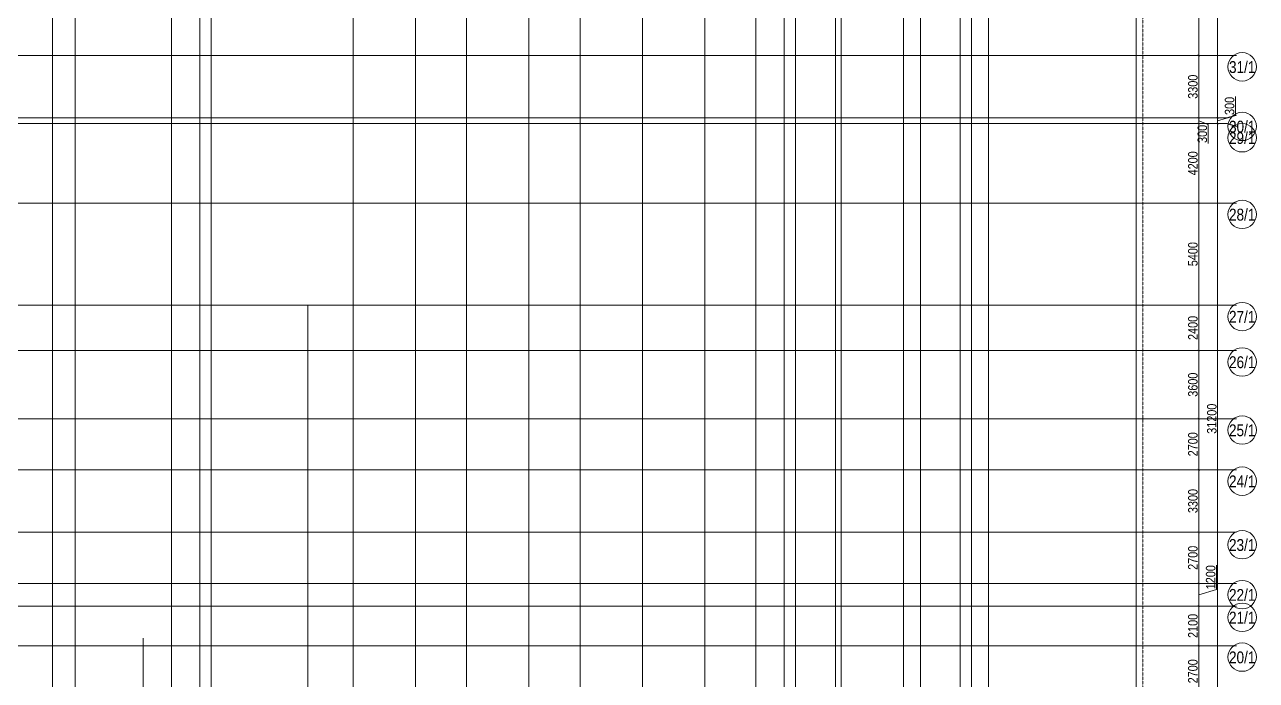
# Model space of a CAD drawing. Header units: millimetres. Extents: x 538266 to 1167394, y 114608 to 637157.
# Drawn here: x 885070 to 950198, y 193485 to 228143 of the extents above; entities that cross this region are included whole.
import ezdxf
from ezdxf.enums import TextEntityAlignment as Align

# ---------------------------------------------------------------- set-up
doc = ezdxf.new("R2010")
doc.units = ezdxf.units.MM
doc.linetypes.add('CENTER2', pattern=[28.575, 19.05, -3.175, 3.175, -3.175])
doc.linetypes.add('DASHED', pattern=[19.05, 12.7, -6.35])
doc.layers.get('Defpoints').update_dxf_attribs({"color": 140})
doc.layers.add('АР_Делит', color=120, linetype='Continuous', lineweight=0, plot=False)
doc.layers.add('РД_Оси_100', color=7, linetype='Continuous', lineweight=0, true_color=0x525252)
doc.layers.add('РД_Оси_размер', color=8, linetype='Continuous', lineweight=0)
doc.styles.add('style1', font='ARIALN.TTF')
doc.styles.add('ккк', font='isocpeur.ttf', dxfattribs={"width": 0.85, "oblique": 15})
doc.dimstyles.new('Dim100_ареал', dxfattribs={"dimscale": 100, "dimtxt": 2.5, "dimasz": 1, "dimexe": 1, "dimexo": 1, "dimgap": 0.5, "dimtad": 1, "dimzin": 12, "dimdsep": 46, "dimtxsty": 'style1', "dimblk": 'ARCHTICK', "dimcen": 1, "dimdle": 1, "dimclrd": 256, "dimclre": 256, "dimaunit": 1, "dimadec": 0, "dimazin": 3, "dimtfac": 1, "dimtmove": 1, "dimatfit": 3, "dimldrblk": 'OPEN30', "dimfxl": 4, "dimfxlon": 1, "dimtolj": 1, "dimtzin": 0, "dimlwd": 9, "dimlwe": 9, "dimarcsym": 0})

# ---------------------------------------------------------------- blocks, each defined once
blk = doc.blocks.new('A-iden')
at = {"linetype": 'Continuous', "lineweight": 5}
blk.add_circle((0, -4), 3, dxfattribs=at)
at = {"color": 0, "linetype": 'Continuous', "lineweight": 20, "style": 'ккк', "width": 0.85}
blk.add_attdef('ID', text='', height=8, dxfattribs=at).set_placement((0.31, -3.85), align=Align.MIDDLE_CENTER)
blk = doc.blocks.new('_ArchTick')
at = {"color": 0, "linetype": 'ByBlock', "const_width": 0.15}
blk.add_lwpolyline([(-0.5, -0.5), (0.5, 0.5)], dxfattribs=at)
blk = doc.blocks.new('*D987')
at = {"layer": 'Defpoints', "color": 0, "transparency": 16777216}
for p in [(116910, 72900), (117910, 72900), (116910, 70200)]:
    blk.add_point(p, dxfattribs=at)
at = {"layer": 'РД_Оси_размер', "lineweight": 9, "transparency": 16777216}
for p, q in [((117910, 70100), (117910, 73000)), ((117510, 72900), (118010, 72900)), ((117510, 70200), (118010, 70200))]:
    blk.add_line(p, q, dxfattribs=at)
at = {"layer": 'РД_Оси_размер', "lineweight": 9, "transparency": 16777216, "xscale": 100, "yscale": 100, "zscale": 100}
for p, rotation in [((117910, 72900), 90), ((117910, 70200), 270)]:
    blk.add_blockref('_ArchTick', p, dxfattribs=dict(at, rotation=rotation))
at = {"layer": 'РД_Оси_размер', "color": 0, "transparency": 16777216, "insert": (117605, 71550), "char_height": 500, "attachment_point": 5, "rotation": 90, "style": 'style1'}
blk.add_mtext('\\A1;2700', dxfattribs=at)
blk = doc.blocks.new('_Open30')
at = {"color": 0, "linetype": 'ByBlock', "lineweight": -2}
for p, q in [((-1, 0.27), (0, 0)), ((0, 0), (-1, -0.27)), ((0, 0), (-1, 0))]:
    blk.add_line(p, q, dxfattribs=at)
blk = doc.blocks.new('*D988')
at = {"layer": 'Defpoints', "color": 0, "transparency": 16777216}
for p in [(116910, 75000), (117910, 75000), (116910, 72900)]:
    blk.add_point(p, dxfattribs=at)
at = {"layer": 'РД_Оси_размер', "lineweight": 9, "transparency": 16777216}
for p, q in [((117510, 75000), (118010, 75000)), ((117910, 72800), (117910, 75100)), ((117510, 72900), (118010, 72900))]:
    blk.add_line(p, q, dxfattribs=at)
at = {"layer": 'РД_Оси_размер', "lineweight": 9, "transparency": 16777216, "xscale": 100, "yscale": 100, "zscale": 100}
for p, rotation in [((117910, 75000), 90), ((117910, 72900), 270)]:
    blk.add_blockref('_ArchTick', p, dxfattribs=dict(at, rotation=rotation))
at = {"layer": 'РД_Оси_размер', "color": 0, "transparency": 16777216, "insert": (117605, 73950), "char_height": 500, "attachment_point": 5, "rotation": 90, "style": 'style1'}
blk.add_mtext('\\A1;2100', dxfattribs=at)
blk = doc.blocks.new('*D989')
at = {"layer": 'Defpoints', "color": 0, "transparency": 16777216}
for p in [(116910, 76200), (117910, 76200), (116910, 75000)]:
    blk.add_point(p, dxfattribs=at)
at = {"layer": 'РД_Оси_размер', "lineweight": 9, "transparency": 16777216}
for p, q in [((118851, 75882), (118851, 77167)), ((117510, 76200), (118010, 76200)), ((117910, 74900), (117910, 76300)), ((117910, 75600), (118851, 75882)), ((117510, 75000), (118010, 75000))]:
    blk.add_line(p, q, dxfattribs=at)
at = {"layer": 'РД_Оси_размер', "lineweight": 9, "transparency": 16777216, "xscale": 100, "yscale": 100, "zscale": 100}
for p, rotation in [((117910, 76200), 90), ((117910, 75000), 270)]:
    blk.add_blockref('_ArchTick', p, dxfattribs=dict(at, rotation=rotation))
at = {"layer": 'РД_Оси_размер', "color": 0, "transparency": 16777216, "insert": (118546, 76525), "char_height": 500, "attachment_point": 5, "rotation": 90, "style": 'style1'}
blk.add_mtext('\\A1;1200', dxfattribs=at)
blk = doc.blocks.new('*D990')
at = {"layer": 'Defpoints', "color": 0, "transparency": 16777216}
for p in [(116910, 78900), (117910, 78900), (116910, 76200)]:
    blk.add_point(p, dxfattribs=at)
at = {"layer": 'РД_Оси_размер', "lineweight": 9, "transparency": 16777216}
for p, q in [((117510, 78900), (118010, 78900)), ((117910, 76100), (117910, 79000)), ((117510, 76200), (118010, 76200))]:
    blk.add_line(p, q, dxfattribs=at)
at = {"layer": 'РД_Оси_размер', "lineweight": 9, "transparency": 16777216, "xscale": 100, "yscale": 100, "zscale": 100}
for p, rotation in [((117910, 78900), 90), ((117910, 76200), 270)]:
    blk.add_blockref('_ArchTick', p, dxfattribs=dict(at, rotation=rotation))
at = {"layer": 'РД_Оси_размер', "color": 0, "transparency": 16777216, "insert": (117605, 77550), "char_height": 500, "attachment_point": 5, "rotation": 90, "style": 'style1'}
blk.add_mtext('\\A1;2700', dxfattribs=at)
blk = doc.blocks.new('*D991')
at = {"layer": 'Defpoints', "color": 0, "transparency": 16777216}
for p in [(116910, 82200), (117910, 82200), (116910, 78900)]:
    blk.add_point(p, dxfattribs=at)
at = {"layer": 'РД_Оси_размер', "lineweight": 9, "transparency": 16777216}
for p, q in [((117510, 82200), (118010, 82200)), ((117910, 78800), (117910, 82300)), ((117510, 78900), (118010, 78900))]:
    blk.add_line(p, q, dxfattribs=at)
at = {"layer": 'РД_Оси_размер', "lineweight": 9, "transparency": 16777216, "xscale": 100, "yscale": 100, "zscale": 100}
for p, rotation in [((117910, 82200), 90), ((117910, 78900), 270)]:
    blk.add_blockref('_ArchTick', p, dxfattribs=dict(at, rotation=rotation))
at = {"layer": 'РД_Оси_размер', "color": 0, "transparency": 16777216, "insert": (117605, 80550), "char_height": 500, "attachment_point": 5, "rotation": 90, "style": 'style1'}
blk.add_mtext('\\A1;3300', dxfattribs=at)
blk = doc.blocks.new('*D992')
at = {"layer": 'Defpoints', "color": 0, "transparency": 16777216}
for p in [(116910, 84900), (117910, 84900), (116910, 82200)]:
    blk.add_point(p, dxfattribs=at)
at = {"layer": 'РД_Оси_размер', "lineweight": 9, "transparency": 16777216}
for p, q in [((117510, 84900), (118010, 84900)), ((117910, 82100), (117910, 85000)), ((117510, 82200), (118010, 82200))]:
    blk.add_line(p, q, dxfattribs=at)
at = {"layer": 'РД_Оси_размер', "lineweight": 9, "transparency": 16777216, "xscale": 100, "yscale": 100, "zscale": 100}
for p, rotation in [((117910, 84900), 90), ((117910, 82200), 270)]:
    blk.add_blockref('_ArchTick', p, dxfattribs=dict(at, rotation=rotation))
at = {"layer": 'РД_Оси_размер', "color": 0, "transparency": 16777216, "insert": (117605, 83550), "char_height": 500, "attachment_point": 5, "rotation": 90, "style": 'style1'}
blk.add_mtext('\\A1;2700', dxfattribs=at)
blk = doc.blocks.new('*D993')
at = {"layer": 'Defpoints', "color": 0, "transparency": 16777216}
for p in [(116910, 88500), (117910, 88500), (116910, 84900)]:
    blk.add_point(p, dxfattribs=at)
at = {"layer": 'РД_Оси_размер', "lineweight": 9, "transparency": 16777216}
for p, q in [((117910, 84800), (117910, 88600)), ((117510, 88500), (118010, 88500)), ((117510, 84900), (118010, 84900))]:
    blk.add_line(p, q, dxfattribs=at)
at = {"layer": 'РД_Оси_размер', "lineweight": 9, "transparency": 16777216, "xscale": 100, "yscale": 100, "zscale": 100}
for p, rotation in [((117910, 88500), 90), ((117910, 84900), 270)]:
    blk.add_blockref('_ArchTick', p, dxfattribs=dict(at, rotation=rotation))
at = {"layer": 'РД_Оси_размер', "color": 0, "transparency": 16777216, "insert": (117605, 86700), "char_height": 500, "attachment_point": 5, "rotation": 90, "style": 'style1'}
blk.add_mtext('\\A1;3600', dxfattribs=at)
blk = doc.blocks.new('*D994')
at = {"layer": 'Defpoints', "color": 0, "transparency": 16777216}
for p in [(116910, 90900), (117910, 90900), (116910, 88500)]:
    blk.add_point(p, dxfattribs=at)
at = {"layer": 'РД_Оси_размер', "lineweight": 9, "transparency": 16777216}
for p, q in [((117510, 90900), (118010, 90900)), ((117910, 88400), (117910, 91000)), ((117510, 88500), (118010, 88500))]:
    blk.add_line(p, q, dxfattribs=at)
at = {"layer": 'РД_Оси_размер', "lineweight": 9, "transparency": 16777216, "xscale": 100, "yscale": 100, "zscale": 100}
for p, rotation in [((117910, 90900), 90), ((117910, 88500), 270)]:
    blk.add_blockref('_ArchTick', p, dxfattribs=dict(at, rotation=rotation))
at = {"layer": 'РД_Оси_размер', "color": 0, "transparency": 16777216, "insert": (117605, 89700), "char_height": 500, "attachment_point": 5, "rotation": 90, "style": 'style1'}
blk.add_mtext('\\A1;2400', dxfattribs=at)
blk = doc.blocks.new('*D995')
at = {"layer": 'Defpoints', "color": 0, "transparency": 16777216}
for p in [(116910, 96300), (117910, 96300), (116910, 90900)]:
    blk.add_point(p, dxfattribs=at)
at = {"layer": 'РД_Оси_размер', "lineweight": 9, "transparency": 16777216}
for p, q in [((117910, 90800), (117910, 96400)), ((117510, 96300), (118010, 96300)), ((117510, 90900), (118010, 90900))]:
    blk.add_line(p, q, dxfattribs=at)
at = {"layer": 'РД_Оси_размер', "lineweight": 9, "transparency": 16777216, "xscale": 100, "yscale": 100, "zscale": 100}
for p, rotation in [((117910, 96300), 90), ((117910, 90900), 270)]:
    blk.add_blockref('_ArchTick', p, dxfattribs=dict(at, rotation=rotation))
at = {"layer": 'РД_Оси_размер', "color": 0, "transparency": 16777216, "insert": (117605, 93600), "char_height": 500, "attachment_point": 5, "rotation": 90, "style": 'style1'}
blk.add_mtext('\\A1;5400', dxfattribs=at)
blk = doc.blocks.new('*D996')
at = {"layer": 'Defpoints', "color": 0, "transparency": 16777216}
for p in [(116910, 100500), (117910, 100500), (116910, 96300)]:
    blk.add_point(p, dxfattribs=at)
at = {"layer": 'РД_Оси_размер', "lineweight": 9, "transparency": 16777216}
for p, q in [((117510, 100500), (118010, 100500)), ((117910, 96200), (117910, 100600)), ((117510, 96300), (118010, 96300))]:
    blk.add_line(p, q, dxfattribs=at)
at = {"layer": 'РД_Оси_размер', "lineweight": 9, "transparency": 16777216, "xscale": 100, "yscale": 100, "zscale": 100}
for p, rotation in [((117910, 100500), 90), ((117910, 96300), 270)]:
    blk.add_blockref('_ArchTick', p, dxfattribs=dict(at, rotation=rotation))
at = {"layer": 'РД_Оси_размер', "color": 0, "transparency": 16777216, "insert": (117605, 98400), "char_height": 500, "attachment_point": 5, "rotation": 90, "style": 'style1'}
blk.add_mtext('\\A1;4200', dxfattribs=at)
blk = doc.blocks.new('*D997')
at = {"layer": 'Defpoints', "color": 0, "transparency": 16777216}
for p in [(116910, 100800), (116910, 100500), (117910, 100800)]:
    blk.add_point(p, dxfattribs=at)
at = {"layer": 'РД_Оси_размер', "lineweight": 9, "transparency": 16777216}
for p, q in [((117510, 100800), (118010, 100800)), ((117510, 100500), (118010, 100500)), ((117910, 100400), (117910, 100900)), ((117910, 100650), (118410, 100458)), ((118410, 100458), (118410, 99453))]:
    blk.add_line(p, q, dxfattribs=at)
at = {"layer": 'РД_Оси_размер', "lineweight": 9, "transparency": 16777216, "xscale": 100, "yscale": 100, "zscale": 100}
for p, rotation in [((117910, 100800), 90), ((117910, 100500), 270)]:
    blk.add_blockref('_ArchTick', p, dxfattribs=dict(at, rotation=rotation))
at = {"layer": 'РД_Оси_размер', "color": 0, "transparency": 16777216, "insert": (118105, 99955), "char_height": 500, "attachment_point": 5, "rotation": 90, "style": 'style1'}
blk.add_mtext('\\A1;300', dxfattribs=at)
blk = doc.blocks.new('*D998')
at = {"layer": 'Defpoints', "color": 0, "transparency": 16777216}
for p in [(116910, 104100), (117910, 104100), (116910, 100800)]:
    blk.add_point(p, dxfattribs=at)
at = {"layer": 'РД_Оси_размер', "lineweight": 9, "transparency": 16777216}
for p, q in [((117510, 104100), (118010, 104100)), ((117910, 100700), (117910, 104200)), ((117510, 100800), (118010, 100800))]:
    blk.add_line(p, q, dxfattribs=at)
at = {"layer": 'РД_Оси_размер', "lineweight": 9, "transparency": 16777216, "xscale": 100, "yscale": 100, "zscale": 100}
for p, rotation in [((117910, 104100), 90), ((117910, 100800), 270)]:
    blk.add_blockref('_ArchTick', p, dxfattribs=dict(at, rotation=rotation))
at = {"layer": 'РД_Оси_размер', "color": 0, "transparency": 16777216, "insert": (117605, 102450), "char_height": 500, "attachment_point": 5, "rotation": 90, "style": 'style1'}
blk.add_mtext('\\A1;3300', dxfattribs=at)
blk = doc.blocks.new('*D999')
at = {"layer": 'Defpoints', "color": 0, "transparency": 16777216}
for p in [(116910, 110100), (117910, 110100), (116910, 104100)]:
    blk.add_point(p, dxfattribs=at)
at = {"layer": 'РД_Оси_размер', "lineweight": 9, "transparency": 16777216}
for p, q in [((117510, 110100), (118010, 110100)), ((117910, 104000), (117910, 110200)), ((117510, 104100), (118010, 104100))]:
    blk.add_line(p, q, dxfattribs=at)
at = {"layer": 'РД_Оси_размер', "lineweight": 9, "transparency": 16777216, "xscale": 100, "yscale": 100, "zscale": 100}
for p, rotation in [((117910, 110100), 90), ((117910, 104100), 270)]:
    blk.add_blockref('_ArchTick', p, dxfattribs=dict(at, rotation=rotation))
at = {"layer": 'РД_Оси_размер', "color": 0, "transparency": 16777216, "insert": (117605, 107100), "char_height": 500, "attachment_point": 5, "rotation": 90, "style": 'style1'}
blk.add_mtext('\\A1;6000', dxfattribs=at)
blk = doc.blocks.new('*D856')
at = {"layer": 'Defpoints', "color": 0, "transparency": 16777216}
for p in [(114955, 100500), (118910, 100500), (116910, 69300)]:
    blk.add_point(p, dxfattribs=at)
at = {"layer": 'РД_Оси_размер', "lineweight": 9, "transparency": 16777216}
for p, q in [((118510, 100500), (119010, 100500)), ((118910, 69200), (118910, 100600)), ((118510, 69300), (119010, 69300))]:
    blk.add_line(p, q, dxfattribs=at)
at = {"layer": 'РД_Оси_размер', "lineweight": 9, "transparency": 16777216, "xscale": 100, "yscale": 100, "zscale": 100}
for p, rotation in [((118910, 100500), 90), ((118910, 69300), 270)]:
    blk.add_blockref('_ArchTick', p, dxfattribs=dict(at, rotation=rotation))
at = {"layer": 'РД_Оси_размер', "color": 0, "transparency": 16777216, "insert": (118605, 84900), "char_height": 500, "attachment_point": 5, "rotation": 90, "style": 'style1'}
blk.add_mtext('\\A1;31200', dxfattribs=at)
blk = doc.blocks.new('*D857')
at = {"layer": 'Defpoints', "color": 0, "transparency": 16777216}
for p in [(114955, 100500), (116910, 100800), (118910, 100800)]:
    blk.add_point(p, dxfattribs=at)
at = {"layer": 'РД_Оси_размер', "lineweight": 9, "transparency": 16777216}
for p, q in [((119851, 100932), (119851, 101937)), ((118510, 100800), (119010, 100800)), ((118510, 100500), (119010, 100500)), ((118910, 100650), (119851, 100932)), ((118910, 100400), (118910, 100900))]:
    blk.add_line(p, q, dxfattribs=at)
at = {"layer": 'РД_Оси_размер', "lineweight": 9, "transparency": 16777216, "xscale": 100, "yscale": 100, "zscale": 100}
for p, rotation in [((118910, 100800), 90), ((118910, 100500), 270)]:
    blk.add_blockref('_ArchTick', p, dxfattribs=dict(at, rotation=rotation))
at = {"layer": 'РД_Оси_размер', "color": 0, "transparency": 16777216, "insert": (119546, 101435), "char_height": 500, "attachment_point": 5, "rotation": 90, "style": 'style1'}
blk.add_mtext('\\A1;300', dxfattribs=at)
blk = doc.blocks.new('*D1006')
at = {"layer": 'Defpoints', "color": 0, "transparency": 16777216}
for p in [(116910, 134700), (118910, 134700), (116910, 100800)]:
    blk.add_point(p, dxfattribs=at)
at = {"layer": 'РД_Оси_размер', "lineweight": 9, "transparency": 16777216}
for p, q in [((118510, 134700), (119010, 134700)), ((118910, 100700), (118910, 134800)), ((118510, 100800), (119010, 100800))]:
    blk.add_line(p, q, dxfattribs=at)
at = {"layer": 'РД_Оси_размер', "lineweight": 9, "transparency": 16777216, "xscale": 100, "yscale": 100, "zscale": 100}
for p, rotation in [((118910, 134700), 90), ((118910, 100800), 270)]:
    blk.add_blockref('_ArchTick', p, dxfattribs=dict(at, rotation=rotation))
at = {"layer": 'РД_Оси_размер', "color": 0, "transparency": 16777216, "insert": (118605, 117750), "char_height": 500, "attachment_point": 5, "rotation": 90, "style": 'style1'}
blk.add_mtext('\\A1;33900', dxfattribs=at)
blk = doc.blocks.new('СОШ_2200_АР_ОСИ_М100_28.05.24')
at = {"layer": 'АР_Делит', "color": 251, "linetype": 'DASHED', "true_color": 0x636466}
blk.add_lwpolyline([(-355, 13145), (-355, 100855), (37145, 100855), (37145, 129155), (72745, 129155), (72745, 135155), (114955, 135155), (114955, -355)], dxfattribs=at)
at = {"layer": 'РД_Оси_100', "color": 251, "linetype": 'CENTER2', "true_color": 0x636466}
for p, q in [((63600, -6155), (63600, 139938.679)), ((65100, -6155), (65100, 139938.679)), ((73200, -6155), (73200, 139938.679)), ((79200, -6155), (79200, 139938.679)), ((85200, -6155), (85200, 139938.679)), ((88500, -6155), (88500, 139938.679)), ((91800, -6155), (91800, 139938.679)), ((94500, -6155), (94500, 139938.679)), ((96000, -6155), (96000, 139938.679)), ((102300, -6155), (102300, 139938.679)), ((114600, -6155), (114600, 139938.679)), ((-5954.958, 104100), (119910, 104100)), ((-5954.958, 96300), (119910, 96300)), ((-5954.958, 90900), (119910, 90900)), ((70800, -6155), (70800, 90900)), ((-5954.958, 88500), (119910, 88500)), ((-5954.958, 84900), (119910, 84900)), ((119910, 82200), (-5954.958, 82200)), ((-5954.958, 78900), (119910, 78900)), ((119910, 76200), (-5954.958, 76200)), ((-5954.958, 75000), (119910, 75000)), ((62100, -6155), (62100, 73302.739)), ((-5954.958, 72900), (95715.503, 72900)), ((89599.446, 72900), (119910, 72900))]:
    blk.add_line(p, q, dxfattribs=at)
for points in [[(57300, 139938.679), (57300, -6155)], [(58500, 139938.679), (58500, -6155)], [(65700, -6155), (65700, 139938.679)], [(76500, 139938.679), (76500, -6155)], [(82500, 139938.679), (82500, -6155)], [(96600, -6155), (96600, 139938.679)], [(98700, -6194.98), (98700, 139538.679), (98550, 139938.679)], [(99000, -6195.83), (99000, 139538.679), (99150, 139938.679)], [(103200, -6155), (103200, 139938.679)], [(105300, -6155), (105300, 139938.679)], [(105900, 139938.679), (105900, -6155)], [(106800, -6155), (106800, 139938.679)], [(119910, 100950), (119410, 100800), (-5454.958, 100800), (-5954.958, 100950)], [(119910, 100350), (119410, 100500), (-5454.958, 100500), (-5954.958, 100350)]]:
    blk.add_lwpolyline(points, dxfattribs=at)
at = {"layer": 'РД_Оси_100', "color": 251, "true_color": 0x636466}
ref = blk.add_blockref('A-iden', (120210, 104500), dxfattribs=dict(at, xscale=250, yscale=250, zscale=250))
ref.add_attrib('ID', '31/1', dxfattribs={"layer": '0', "linetype": 'Continuous', "height": 625, "style": 'style1'}).set_placement((120210, 103500), align=Align.MIDDLE)
ref = blk.add_blockref('A-iden', (120210, 101350), dxfattribs=dict(at, xscale=250, yscale=250, zscale=250))
ref.add_attrib('ID', '30/1', dxfattribs={"layer": '0', "linetype": 'Continuous', "height": 625, "style": 'style1'}).set_placement((120210, 100350), align=Align.MIDDLE)
ref = blk.add_blockref('A-iden', (120210, 100750), dxfattribs=dict(at, xscale=250, yscale=250, zscale=250))
ref.add_attrib('ID', '29/1', dxfattribs={"layer": '0', "linetype": 'Continuous', "height": 625, "style": 'style1'}).set_placement((120210, 99750), align=Align.MIDDLE)
ref = blk.add_blockref('A-iden', (120210, 96700), dxfattribs=dict(at, xscale=250, yscale=250, zscale=250))
ref.add_attrib('ID', '28/1', dxfattribs={"layer": '0', "linetype": 'Continuous', "height": 625, "style": 'style1'}).set_placement((120210, 95700), align=Align.MIDDLE)
ref = blk.add_blockref('A-iden', (120210, 91300), dxfattribs=dict(at, xscale=250, yscale=250, zscale=250))
ref.add_attrib('ID', '27/1', dxfattribs={"layer": '0', "linetype": 'Continuous', "height": 625, "style": 'style1'}).set_placement((120210, 90300), align=Align.MIDDLE)
ref = blk.add_blockref('A-iden', (120210, 88900), dxfattribs=dict(at, xscale=250, yscale=250, zscale=250))
ref.add_attrib('ID', '26/1', dxfattribs={"layer": '0', "linetype": 'Continuous', "height": 625, "style": 'style1'}).set_placement((120210, 87900), align=Align.MIDDLE)
ref = blk.add_blockref('A-iden', (120210, 85300), dxfattribs=dict(at, xscale=250, yscale=250, zscale=250))
ref.add_attrib('ID', '25/1', dxfattribs={"layer": '0', "linetype": 'Continuous', "height": 625, "style": 'style1'}).set_placement((120210, 84300), align=Align.MIDDLE)
ref = blk.add_blockref('A-iden', (120210, 82600), dxfattribs=dict(at, xscale=250, yscale=250, zscale=250))
ref.add_attrib('ID', '24/1', dxfattribs={"layer": '0', "linetype": 'Continuous', "height": 625, "style": 'style1'}).set_placement((120210, 81600), align=Align.MIDDLE)
ref = blk.add_blockref('A-iden', (120210, 79239.148), dxfattribs=dict(at, xscale=250, yscale=250, zscale=250))
ref.add_attrib('ID', '23/1', dxfattribs={"layer": '0', "linetype": 'Continuous', "height": 625, "style": 'style1'}).set_placement((120210, 78239.148), align=Align.MIDDLE)
ref = blk.add_blockref('A-iden', (120210, 76600), dxfattribs=dict(at, xscale=250, yscale=250, zscale=250))
ref.add_attrib('ID', '22/1', dxfattribs={"layer": '0', "linetype": 'Continuous', "height": 625, "style": 'style1'}).set_placement((120210, 75600), align=Align.MIDDLE)
ref = blk.add_blockref('A-iden', (120210, 75400), dxfattribs=dict(at, xscale=250, yscale=250, zscale=250))
ref.add_attrib('ID', '21/1', dxfattribs={"layer": '0', "linetype": 'Continuous', "height": 625, "style": 'style1'}).set_placement((120210, 74400), align=Align.MIDDLE)
ref = blk.add_blockref('A-iden', (120210, 73300), dxfattribs=dict(at, xscale=250, yscale=250, zscale=250))
ref.add_attrib('ID', '20/1', dxfattribs={"layer": '0', "linetype": 'Continuous', "height": 625, "style": 'style1'}).set_placement((120210, 72300), align=Align.MIDDLE)
at = {"layer": 'РД_Оси_размер', "color": 251, "true_color": 0x636466}
for base, p1, p2, picture, middle in [((118910, 134700), (116910, 100800), (116910, 134700), '*D1006', (118604.714, 117750)), ((117910, 110100), (116910, 104100), (116910, 110100), '*D999', (117604.714, 107100)), ((117910, 104100), (116910, 100800), (116910, 104100), '*D998', (117604.714, 102450)), ((118910, 100800), (114955, 100500), (116910, 100800), '*D857', (119545.573, 100982.258)), ((118910, 100500), (116910, 69300), (114955, 100500), '*D856', (118604.714, 84900)), ((117910, 100500), (116910, 96300), (116910, 100500), '*D996', (117604.714, 98400)), ((117910, 96300), (116910, 90900), (116910, 96300), '*D995', (117604.714, 93600)), ((117910, 90900), (116910, 88500), (116910, 90900), '*D994', (117604.714, 89700)), ((117910, 88500), (116910, 84900), (116910, 88500), '*D993', (117604.714, 86700)), ((117910, 84900), (116910, 82200), (116910, 84900), '*D992', (117604.714, 83550)), ((117910, 82200), (116910, 78900), (116910, 82200), '*D991', (117604.714, 80550)), ((117910, 78900), (116910, 76200), (116910, 78900), '*D990', (117604.714, 77550)), ((117910, 76200), (116910, 75000), (116910, 76200), '*D989', (118545.573, 75932.258)), ((117910, 75000), (116910, 72900), (116910, 75000), '*D988', (117604.714, 73950)), ((117910, 72900), (116910, 70200), (116910, 72900), '*D987', (117604.714, 71550))]:
    dim = blk.add_linear_dim(base=base, p1=p1, p2=p2, angle=90, dimstyle='Dim100_ареал', override={"dimtxt": 5}, dxfattribs=at)
    dim.commit()
    dim.dimension.update_dxf_attribs({"geometry": picture, "text_midpoint": middle})
dim = blk.add_linear_dim(base=(117910, 100800), p1=(116910, 100500), p2=(116910, 100800), angle=90, dimstyle='Dim100_ареал', override={"dimtxt": 5}, dxfattribs=at)
dim.commit()
dim.dimension.update_dxf_attribs({"geometry": '*D997', "text_midpoint": (118410, 100407.707), "dimtype": 160})

msp = doc.modelspace()

# ---------------------------------------------------------------- block references
at = {"layer": 'РД_Оси_100'}
msp.add_blockref('СОШ_2200_АР_ОСИ_М100_28.05.24', (829238, 122413), dxfattribs=at)

doc.saveas('drawing.dxf')
